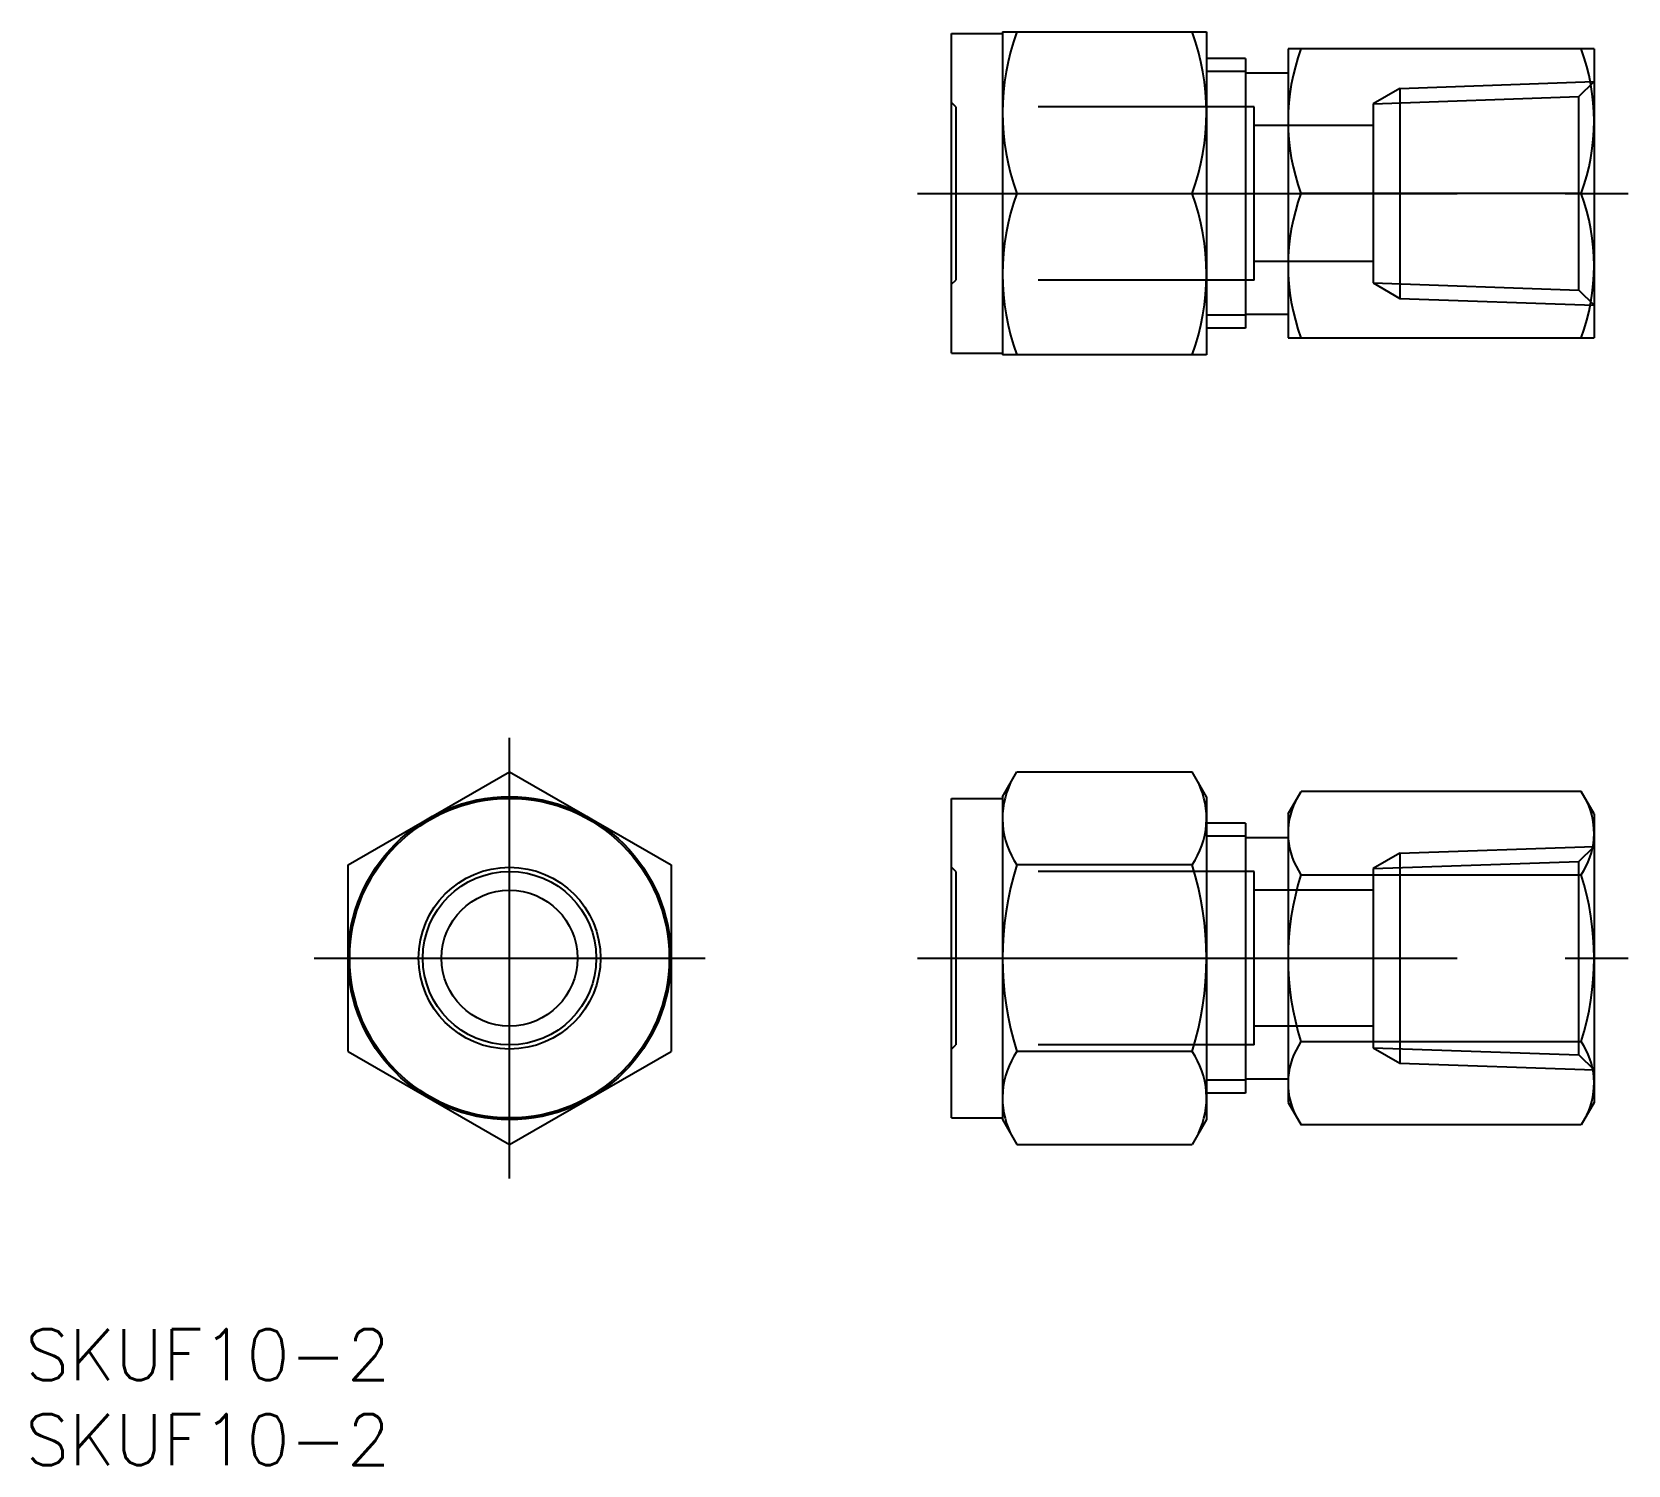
# Model space of a CAD drawing. Extents: x -28.1 to 65.8, y -29.8 to 54.5.
import ezdxf

# ---------------------------------------------------------------- set-up
doc = ezdxf.new("R2010")
doc.units = 0
doc.linetypes.add('CENTER', pattern=[50.8, 31.75, -6.35, 6.35, -6.35])
doc.linetypes.add('DASHED', pattern=[19.05, 12.7, -6.35])
doc.layers.get('0').update_dxf_attribs({"linetype": 'CONTINUOUS'})
doc.layers.add('CENTER', color=1, linetype='CONTINUOUS')
doc.styles.get("Standard").update_dxf_attribs({"font": 'txt.shx', "height": 3, "bigfont": 'bigfont.shx'})

msp = doc.modelspace()

# ---------------------------------------------------------------- linework, layer by layer
at = {"color": 7, "linetype": 'CONTINUOUS'}
for p, q in [((29, 54.5), (29, 35.5)), ((29, 54.5), (41, 54.5)), ((41, 54.5), (41, 35.5)), ((26, 35.6), (26, 54.4)), ((26, 54.4), (29, 54.4)), ((43.3, 52.938), (41, 52.938)), ((43.3, 52.938), (43.3, 37.062)), ((45.8, 53.5), (45.8, 36.5)), ((63.8, 53.5), (45.8, 53.5)), ((63.8, 53.5), (63.8, 36.5)), ((43.3, 52.1), (45.8, 52.1)), ((29.849, 45), (40.152, 45)), ((63.041, 45), (46.56, 45)), ((43.3, 37.9), (45.8, 37.9)), ((43.3, 37.062), (41, 37.062)), ((45.8, 36.5), (63.8, 36.5)), ((26, 35.6), (29, 35.6)), ((41, 35.5), (29, 35.5)), ((-9.5, 5.485), (0, 10.97)), ((0, 10.97), (9.5, 5.485)), ((29, 9.5), (29.849, 10.97)), ((29.849, 10.97), (40.152, 10.97)), ((41, 9.5), (40.152, 10.97)), ((26, -9.4), (26, 9.4)), ((26, 9.4), (29, 9.4)), ((29, 9.5), (29, -9.5)), ((41, 9.5), (41, -9.5)), ((45.8, 8.5), (46.56, 9.815)), ((63.041, 9.815), (46.56, 9.815)), ((63.8, 8.5), (63.041, 9.815)), ((45.8, 8.5), (45.8, -8.5)), ((63.8, 8.5), (63.8, -8.5)), ((43.3, 7.937), (41, 7.937)), ((43.3, 7.937), (43.3, -7.938)), ((43.3, 7.1), (45.8, 7.1)), ((-9.5, -5.485), (-9.5, 5.485)), ((9.5, 5.485), (9.5, -5.485)), ((40.152, 5.485), (29.849, 5.485)), ((46.56, 4.907), (63.041, 4.907)), ((-9.5, -5.485), (0, -10.97)), ((0, -10.97), (9.5, -5.485)), ((40.152, -5.485), (29.849, -5.485)), ((46.56, -4.907), (63.041, -4.907)), ((43.3, -7.1), (45.8, -7.1)), ((43.3, -7.938), (41, -7.938)), ((45.8, -8.5), (46.56, -9.815)), ((63.8, -8.5), (63.041, -9.815)), ((26, -9.4), (29, -9.4)), ((29, -9.5), (29.849, -10.97)), ((41, -9.5), (40.152, -10.97)), ((63.041, -9.815), (46.56, -9.815)), ((29.849, -10.97), (40.152, -10.97))]:
    msp.add_line(p, q, dxfattribs=at)
at = {"color": 3, "linetype": 'CONTINUOUS'}
for p, q in [((43.3, 52.174), (41, 52.174)), ((43.3, 37.826), (41, 37.826)), ((43.3, 7.174), (41, 7.174)), ((43.3, -7.174), (41, -7.174))]:
    msp.add_line(p, q, dxfattribs=at)
at = {"color": 3, "linetype": 'DASHED'}
for p, q in [((52.378, 51.18), (50.8, 50.269)), ((52.378, 51.18), (63.8, 51.578)), ((52.378, 51.18), (52.378, 38.82)), ((62.913, 50.692), (63.8, 51.578)), ((26.25, 50.1), (26, 50.35)), ((43.8, 50.1), (26.25, 50.1)), ((26.25, 50.1), (26.25, 39.9)), ((43.8, 39.9), (43.8, 50.1)), ((50.8, 50.269), (62.913, 50.692)), ((50.8, 50.269), (50.8, 39.731)), ((62.913, 39.308), (62.913, 50.692)), ((50.8, 49), (43.8, 49)), ((50.8, 41), (43.8, 41)), ((26, 39.65), (26.25, 39.9)), ((43.8, 39.9), (26.25, 39.9)), ((50.8, 39.731), (62.913, 39.308)), ((50.8, 39.731), (52.378, 38.82)), ((52.378, 38.82), (63.8, 38.421)), ((62.913, 39.308), (63.8, 38.421)), ((52.378, 6.18), (63.8, 6.579)), ((62.913, 5.692), (63.8, 6.579)), ((52.378, 6.18), (50.8, 5.269)), ((50.8, 5.269), (62.913, 5.692)), ((52.378, 6.18), (52.378, -6.18)), ((62.913, -5.692), (62.913, 5.692)), ((26.25, 5.1), (26, 5.35)), ((43.8, 5.1), (26.25, 5.1)), ((26.25, 5.1), (26.25, -5.1)), ((43.8, -5.1), (43.8, 5.1)), ((50.8, 5.269), (50.8, -5.269)), ((50.8, 4), (43.8, 4)), ((50.8, -4), (43.8, -4)), ((26, -5.35), (26.25, -5.1)), ((43.8, -5.1), (26.25, -5.1)), ((50.8, -5.269), (62.913, -5.692)), ((50.8, -5.269), (52.378, -6.18)), ((52.378, -6.18), (63.8, -6.579)), ((62.913, -5.692), (63.8, -6.579))]:
    msp.add_line(p, q, dxfattribs=at)
at = {"color": 7, "linetype": 'CONTINUOUS'}
for radius in [9.5, 9.4, 5.35, 5.1, 4]:
    msp.add_circle((0, 0), radius, dxfattribs=at)
for centre, radius, start, end in [((42.72, 49.75), 13.72, 159.74384, 200.25616), ((27.281, 49.75), 13.72, 339.74384, 20.25616), ((58.076, 49.25), 12.276, 159.74384, 200.25616), ((51.525, 49.25), 12.276, 339.74384, 20.25616), ((42.72, 40.25), 13.72, 159.74384, 200.25616), ((27.281, 40.25), 13.72, 339.74384, 20.25616), ((58.076, 40.75), 12.276, 159.74384, 200.25616), ((51.525, 40.75), 12.276, 339.74384, 20.25616), ((33.856, 8.227), 4.856, 154.38425, 214.38425), ((36.144, 8.227), 4.856, 325.61575, 25.61575), ((50.145, 7.361), 4.345, 154.38425, 214.38425), ((59.455, 7.361), 4.345, 325.61575, 25.61575), ((47.152, 0), 18.151, 162.41205, 197.58795), ((22.849, 0), 18.151, 342.41205, 17.58795), ((62.041, 0), 16.241, 162.41205, 197.58795), ((47.56, 0), 16.241, 342.41205, 17.58795), ((33.856, -8.227), 4.856, 145.61575, 205.61575), ((36.144, -8.227), 4.856, 334.38425, 34.38425), ((50.145, -7.361), 4.345, 145.61575, 205.61575), ((59.455, -7.361), 4.345, 334.38425, 34.38425)]:
    msp.add_arc(centre, radius, start, end, dxfattribs=at)
at = {"layer": 'CENTER', "color": 1, "linetype": 'CENTER'}
for p, q in [((24, 45), (65.8, 45)), ((0, -12.97), (0, 12.97)), ((-11.5, 0), (11.5, 0)), ((24, 0), (65.8, 0))]:
    msp.add_line(p, q, dxfattribs=at)

# ---------------------------------------------------------------- texts
at = {"color": 7, "linetype": 'CONTINUOUS'}
for p in [(-28.482, -24.827), (-28.482, -29.827)]:
    msp.add_text('SKUF10-2', height=3, dxfattribs=at).set_placement(p)

doc.saveas('drawing.dxf')
